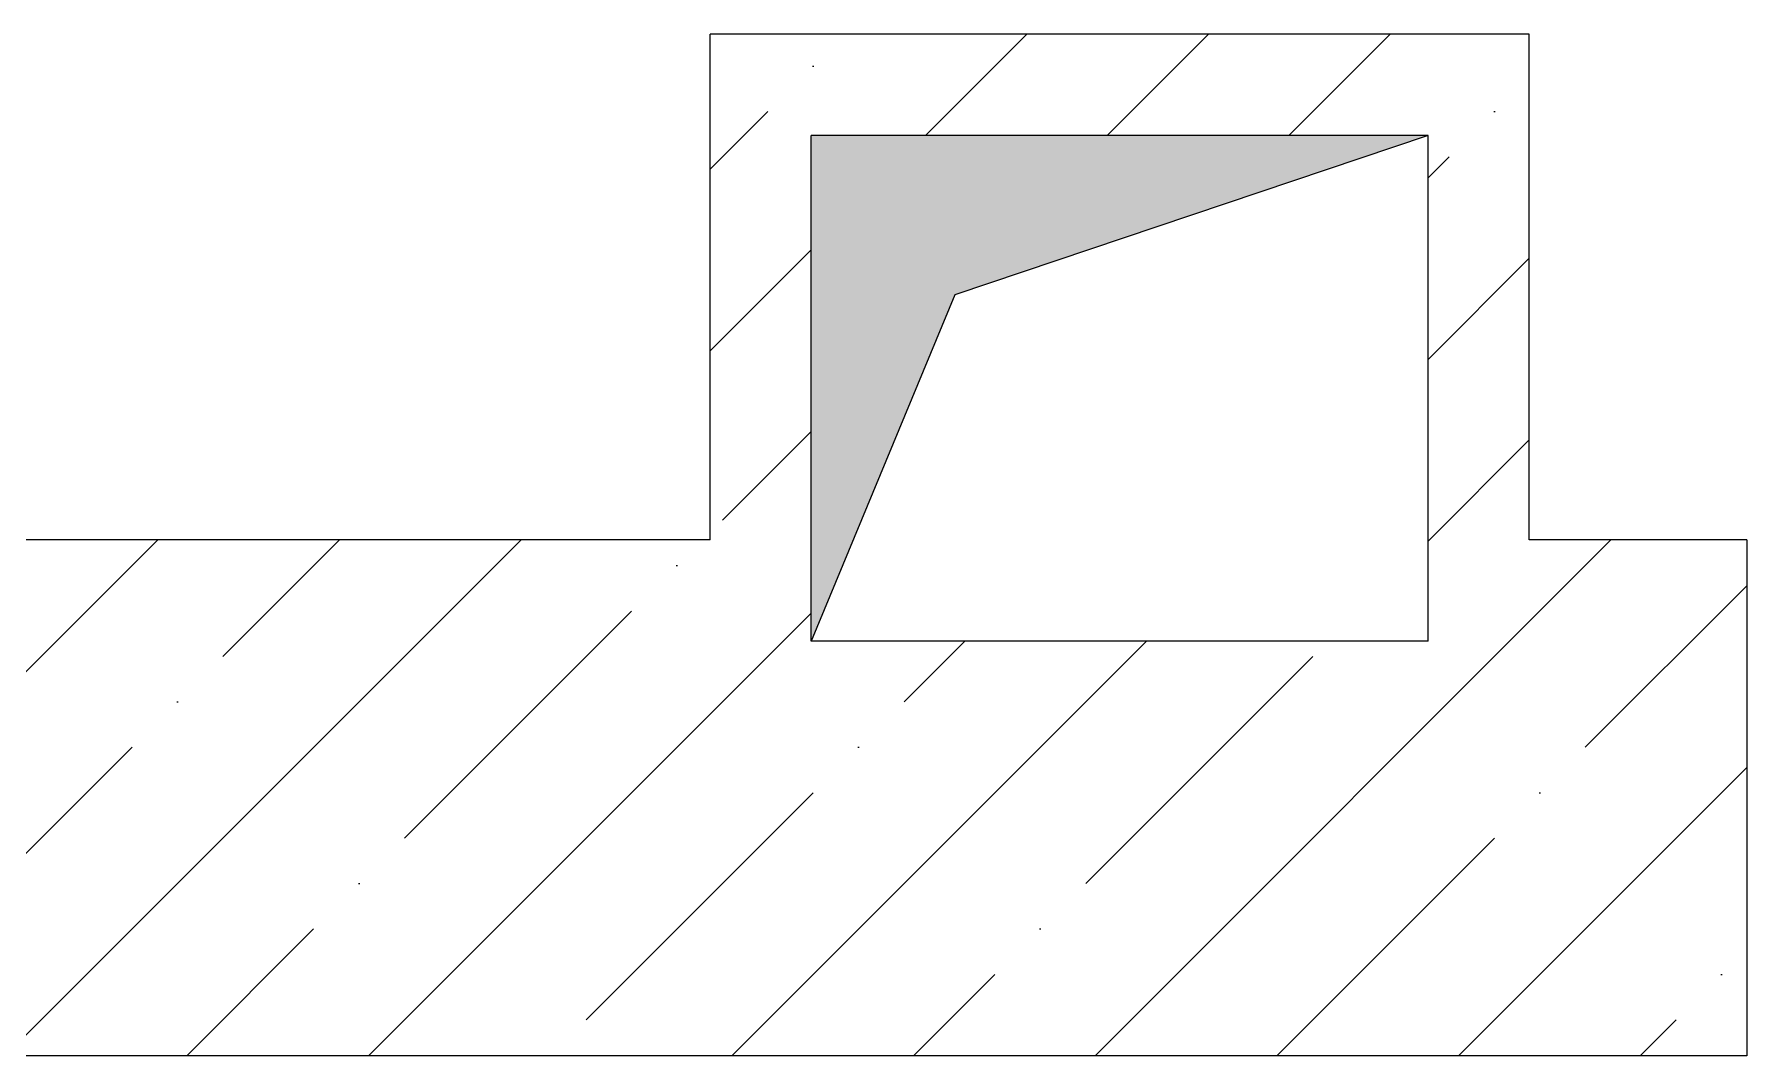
# Model space of a CAD drawing. Header units: millimetres. Extents: x -64157 to 9394, y -60673 to 2699.
# Drawn here: x -55630 to -53937, y -50873 to -49863 of the extents above; entities that cross this region are included whole.
import ezdxf

# ---------------------------------------------------------------- set-up
doc = ezdxf.new("R2010")
doc.units = ezdxf.units.MM

msp = doc.modelspace()

# ---------------------------------------------------------------- hatches: boundary and pattern name
h = msp.add_hatch()
h.set_pattern_fill('ANSI35', color=256, scale=40)
h.set_pattern_definition([(45, (-52031.46, -46526.56), (-179.605, 179.605), []), (45, (-51851.85, -46526.56), (-179.605, 179.605), [317.5, -63.5, 0, -63.5])])
h.paths.add_polyline_path([(-53937.1, -50362.5), (-54152.1, -50362.5), (-54152.1, -49862.5), (-54962.1, -49862.5), (-54962.1, -50362.5), (-55692.1, -50362.5), (-55692.1, -50872.5), (-53937.1, -50872.5)])
h.paths.add_polyline_path([(-54862.1, -50462.5), (-54862.1, -49962.5), (-54252.1, -49962.5), (-54252.1, -50462.5)], flags=16)
h = msp.add_hatch(color=256)
h.dxf.hatch_style = 1
h.paths.add_polyline_path([(-54252.1, -49962.5), (-54862.1, -49962.5), (-54862.1, -50462.5), (-54720.1, -50120.3)])

# ---------------------------------------------------------------- linework, layer by layer
for p, q in [((-54152.1, -49862.5), (-54962.1, -49862.5)), ((-54962.1, -50362.5), (-54962.1, -49862.5)), ((-54152.1, -50362.5), (-54152.1, -49862.5)), ((-54862.1, -50462.5), (-54862.1, -49962.5)), ((-54252.1, -49962.5), (-54862.1, -49962.5)), ((-54252.1, -50462.5), (-54252.1, -49962.5)), ((-54962.1, -50362.5), (-55692.1, -50362.5)), ((-53937.1, -50362.5), (-54152.1, -50362.5)), ((-54252.1, -50462.5), (-54862.1, -50462.5)), ((-53937.1, -50872.5), (-60577.1, -50872.5))]:
    msp.add_line(p, q)
for points in [[(-54252.1, -49962.5), (-54720.1, -50120.3), (-54862.1, -50462.5)], [(-53937.1, -50362.5), (-53937.1, -50872.5)]]:
    msp.add_lwpolyline(points)

doc.saveas('drawing.dxf')
